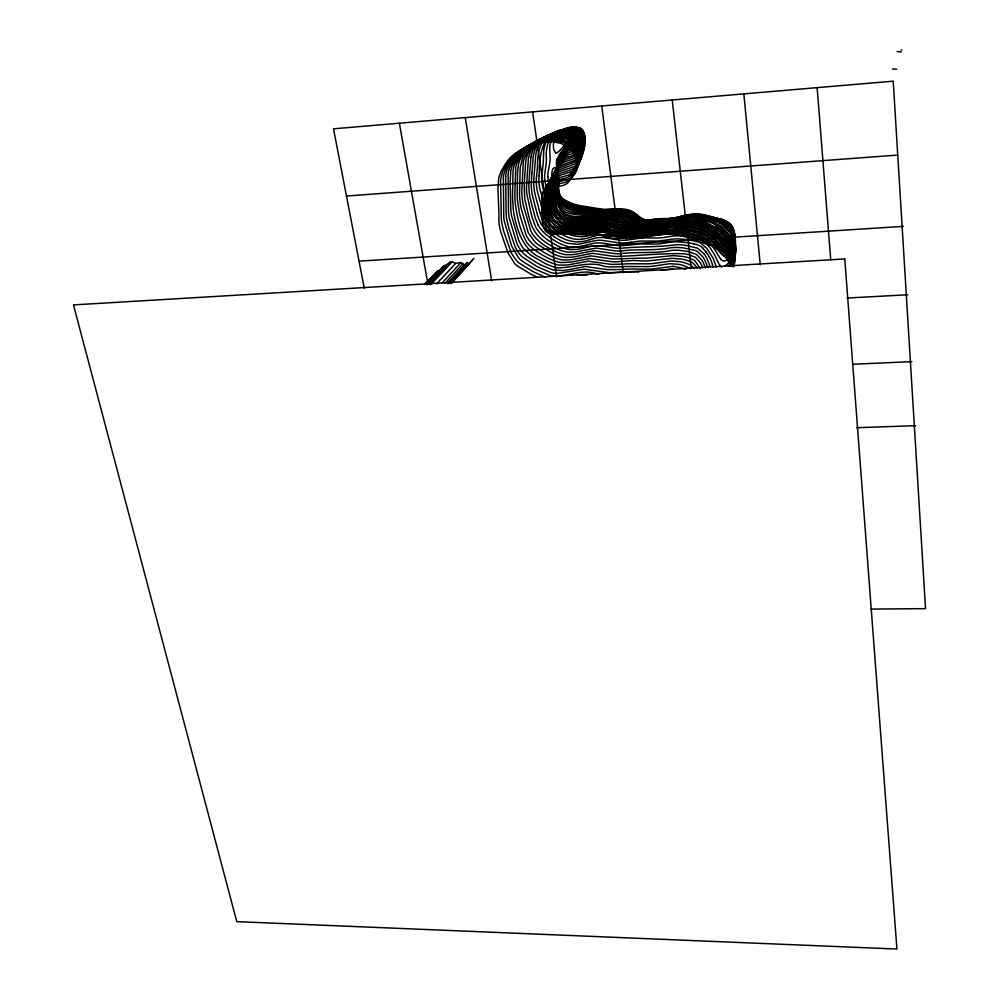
<?xml version="1.0" encoding="UTF-8"?>
<svg xmlns="http://www.w3.org/2000/svg" width="999" height="999" viewBox="0 0 999 999"><rect width="100%" height="100%" fill="white"/><g stroke="black" fill="none" stroke-linecap="round" stroke-linejoin="round"><path stroke-width="1.5" d="M471.865 260.589L468.606 264.523L467.52 262.587L464.273 265.035L447.502 283.379M543.581 153.334L543.344 161.476A89.136 81.094 52.3 0 1 543.169 163.873L541.883 175.225M558.578 181.98L558.229 186.576A32.118 30.145 44.4 0 0 558.129 188.861A12.875 12.038 45.5 0 0 560.002 195.642A13.499 12.625 45.6 0 0 560.689 196.453C568.868 207.093 583.116 207.068 595.179 208.853M427.934 284.59L435.377 276.723L437.512 271.253L424.612 284.415M536.475 177.51L537.499 167.108M537.512 166.97C537.45 155.382 538.586 141.321 549.974 134.99A42.67 39.985 47.5 0 1 555.332 132.28C564.035 128.871 576.123 123.801 583.416 132.405A8.629 8.117 51.4 0 1 584.465 134.253A7.755 7.305 51.4 0 1 585.014 138.324A8.417 7.917 51.5 0 1 584.527 140.122L580.157 145.217L569.83 150.312M531.98 172.977L533.041 158.254A35.689 33.417 48.6 0 1 536.063 146.94M531.93 173.464L531.306 182.592A59.965 56.306 44.8 0 0 532.654 196.791M581.63 131.856L581.193 133.466A8.579 8.079 52.5 0 1 579.857 135.302L573.001 139.947A34.94 32.905 46.8 0 0 569.467 142.37L568.643 143.107A38.449 36.239 46.4 0 0 565.272 146.703L560.726 152.597A48.701 45.904 44.9 0 0 559.39 154.558L557.117 159.216M539.173 175.699C539.56 157.517 540.334 133.017 563.174 129.483C583.828 119.88 594.318 141.908 570.754 147.889M505.669 176.236L506.143 214.56A48.352 44.818 43.9 0 0 506.555 218.456L509.003 228.721L515.034 246.466A44.081 40.772 42.4 0 0 516.995 250.237L518.531 252.647A24.963 22.965 42.4 0 0 519.393 253.821A21.366 19.643 42.4 0 0 522.489 257.105L536.001 265.871A53.284 49.413 43 0 0 538.536 267.22L550.312 272.377A20.904 19.268 40.5 0 0 553.671 273.164L555.219 273.339A28.384 26.199 41.1 0 0 557.317 273.426L584.103 269.181L609.215 272.665L620.067 272.315A46.216 43.369 39 0 0 622.502 272.003L633.89 271.678M734.028 266.321L734.253 262.962A24.925 23.601 25.9 0 0 733.928 259.078A26.836 25.412 26.2 0 0 731.768 252.235A26.211 24.825 26.1 0 0 729.22 247.977L724.612 242.919A55.395 52.073 27.5 0 0 721.653 240.359L716.658 237.025L710.227 234.49A96.516 94.505 32.3 0 1 708.079 233.666L702.821 231.531A69.755 65.297 27.6 0 0 700.699 230.757A78.846 73.614 27.4 0 0 695.991 229.283L687.737 227.16A32.83 31.006 29.6 0 0 685.102 226.686L676.96 226.186A53.072 49.875 28.7 0 0 670.953 226.486L663.074 227.76A257.655 243.519 73.1 0 1 657.192 228.771L629.495 230.444A53.759 51.024 43.6 0 1 623.488 230.145L622.489 230.02A44.456 42.133 42.5 0 1 614.86 228.359L610.227 226.873A24.301 22.665 37.7 0 0 607.429 226.236L601.173 225.662A79.508 73.327 33.9 0 0 596.228 225.587L569.717 225.474A88.599 81.131 35.2 0 0 567.27 225.524L561.9 225.474A16.596 15.435 43.9 0 1 558.741 224.8C543.643 217.844 549.475 197.178 548.588 183.816A18.744 17.495 45.8 0 1 549.9 180.27L551.273 178.047A13.337 12.438 46.3 0 1 554.695 175.062L572.814 169.256M735.439 249.363L735.501 248.876A23.726 22.577 26.6 0 0 735.576 248.064A20.904 19.893 26.2 0 0 734.69 240.534C729.345 225.562 711.725 222.115 698.276 217.969A42.67 40.372 28.5 0 0 692.295 217.158L691.183 217.083A52.71 49.738 28 0 0 678.783 217.807M530.894 157.018L528.933 182.118A85.939 81.131 43 0 0 528.858 185.477L528.896 187.787A63.636 59.765 44.5 0 0 530.144 198.189L535.052 217.258L538.149 225.05M556.206 168.981L556.431 181.955A64.123 58.766 48.8 0 1 556.605 183.866L556.918 192.869A38.511 36.176 43.7 0 0 557.255 197.115C558.129 204.221 563.561 210.202 570.479 211.925A33.866 31.743 46.2 0 0 577.747 213.224L610.289 213.823A65.872 61.189 34.9 0 1 616.433 214.298L617.544 214.423A37.65 35.202 36.8 0 1 622.327 215.334L636.887 219.792A33.217 31.606 40.8 0 0 642.407 220.779L653.895 219.98A96.254 89.498 27.9 0 1 657.492 219.743L663.261 219.543A82.48 79.296 47.5 0 0 675.099 218.182L682.879 216.121A37 35.102 28.4 0 1 690.621 214.348M557.267 165.384L557.567 178.134A59.316 54.47 48.9 0 1 557.867 181.443L558.066 189.448A47.977 45.205 43.4 0 0 558.191 192.258L558.354 193.669A18.207 17.033 45 0 0 561.188 201.448M580.506 159.091L578.259 165.035A25.175 23.539 50.3 0 1 577.31 166.508A27.647 25.837 50.5 0 1 576.098 168.094L574.587 169.68A16.034 15.01 49.3 0 1 572.34 171.366L553.159 177.46A12.488 11.638 46.2 0 0 550.087 180.145L548.114 183.729A17.682 16.496 45.7 0 0 547.902 184.328C548.226 197.19 542.519 219.268 557.055 226.199A15.46 14.361 43.8 0 0 560.239 226.935L565.634 226.96A82.405 75.512 35.5 0 1 568.069 226.885L594.692 227.06A84.59 77.897 33.6 0 1 599.65 227.11L606.318 227.71A23.414 21.841 37.7 0 1 608.728 228.259L613.374 229.733A42.108 39.86 42.2 0 0 621.028 231.406L623.039 231.593A56.631 53.734 43.9 0 0 628.059 231.756L649.924 230.869L669.667 227.76A53.397 50.15 28.7 0 1 675.686 227.472L683.865 227.997A30.932 29.221 29.8 0 1 686.375 228.459L694.792 230.619A73.976 69.131 27.5 0 1 699.525 232.068A62.313 58.417 27.7 0 1 701.648 232.842L715.521 238.274A18.919 17.957 26.6 0 1 718.056 239.685L722.102 242.807M426.86 284.078L438.723 270.929L435.314 273.164M428.022 284.278L442.894 268.531L443.618 265.771L449.001 264.061L449.8 262.2L452.11 261.863L455.681 263.386L461.026 262.512L464.273 265.035M733.628 265.809L735.114 256.768A23.551 22.353 26 0 0 733.703 249.076L731.168 244.068L726.972 238.986A39.748 37.562 27.1 0 0 724.15 236.401L723.164 235.602A27.735 26.299 26.7 0 0 722.065 234.79L706.043 227.635A92.333 86.001 27.1 0 0 697.989 224.987A125.974 116.284 26.5 0 0 694.892 224.151L692.844 223.651M644.505 222.228L644.068 223.014A7.38 6.968 37.8 0 1 642.569 224.226L642.332 224.413M732.804 266.483L735.314 254.733A22.865 21.716 26 0 0 733.878 247.078M732.142 266.296L734.59 259.203L735.476 252.735A22.215 21.116 26 0 0 734.053 245.192L730.943 239.498A27.61 26.211 26.5 0 0 730.556 238.973L724.275 232.73A24.5 23.277 26.5 0 0 722.077 231.268L709.028 225.537A94.443 87.999 27 0 0 698.276 222.04L694.205 221.054A39.123 37 28.9 0 0 691.183 220.542L681.231 220.155L670.554 221.678A112.288 107.842 52.8 0 1 665.734 222.502L638.523 224.425L630.644 223.751A79.658 76.186 47.1 0 1 624.837 222.49A68.382 65.272 45.6 0 1 621.615 221.578L617.07 220.167A28.609 26.736 37.4 0 0 614.585 219.58L604.745 218.656L583.516 218.769A96.516 90.909 52.9 0 1 581.106 218.744L570.816 218.444A24.376 22.765 45 0 1 566.995 217.857L561.688 215.809L557.654 212.425A12.737 11.876 44.1 0 1 557.417 212.125C551.81 200.287 552.272 185.414 554.12 172.677A23.389 21.903 46.1 0 1 555.694 169.468L557.567 166.845A18.881 17.67 46.6 0 1 562.225 163.062C569.293 159.278 579.457 159.203 583.329 151.049A13.074 12.275 50.6 0 0 584.303 143.881L583.653 141.271A13.437 12.612 50.6 0 0 579.432 135.077L573.426 131.993A22.428 21.029 49.7 0 0 569.517 131.169L560.751 131.668L547.677 135.477A42.907 40.097 47.4 0 0 540.322 139.223M550.911 141.883L551.46 140.597A19.593 18.382 50.2 0 1 557.504 133.254L569.68 128.484M640.659 220.567L640.846 220.005A2.46 2.323 37.7 0 0 640.871 219.156L639.323 216.671A21.603 20.317 37.5 0 0 635.451 213.998L634.74 213.549M731.343 266.184L734.777 256.718L735.539 249.463A21.591 20.529 26 0 0 734.265 243.519L733.066 240.834A26.024 24.713 26.5 0 0 729.832 236.064A29.246 27.76 26.7 0 0 727.272 233.391L726.335 232.555A23.926 22.74 26.5 0 0 723.488 230.457L705.594 222.752A97.989 91.259 26.9 0 0 700.461 221.179L686.413 219.018L671.84 220.642A96.716 92.907 50 0 1 667.032 221.466L639.922 223.376L630.069 222.203A93.094 89.286 49.2 0 1 625.199 220.979L618.518 218.931A29.683 27.76 37.4 0 0 616.046 218.344L606.231 217.382L585.064 217.507A87.338 82.28 51.9 0 1 582.667 217.47L571.59 217.008M517.582 161.326L518.843 158.679A80.794 75.749 43.6 0 1 520.654 155.407L524.438 150.112L528.746 146.104A61.901 57.767 45.2 0 1 531.356 144.131C540.534 137.999 551.848 135.102 562.762 134.665A28.084 26.261 48.9 0 1 568.893 135.727L572.19 136.963A16.134 15.122 50 0 1 575.224 138.836L576.523 139.96A17.72 16.608 49.9 0 1 579.52 143.644A17.07 15.996 50 0 1 581.406 147.752A16.371 15.335 50 0 1 582.055 154.42A16.721 15.672 50 0 1 581.443 157.405L580.619 159.515A19.73 18.482 50.2 0 1 579.12 162.1L578.646 162.737A17.195 16.109 50 0 1 574.263 166.596L556.905 172.328A16.221 15.147 46.1 0 0 556.231 172.677A14.273 13.324 46.4 0 0 552.447 175.961L551.111 178.084A19.58 18.282 45.9 0 0 549.6 182.043C549.537 194.143 547.552 208.054 553.508 219.031A11.151 10.365 43.7 0 0 555.032 220.567L561.463 223.664L568.906 224.101A95.167 87.075 34.8 0 1 571.341 224.076L585.002 224.001A73.951 68.132 35.3 0 1 587.449 224.038L597.752 224.138A75.087 69.356 34.2 0 1 603.359 224.275A81.031 74.75 33.8 0 1 605.669 224.438L608.691 224.825A25.175 23.501 37.6 0 1 611.713 225.512L616.333 226.998A47.552 45.117 42.9 0 0 623.938 228.671A54.633 51.898 43.7 0 0 627.946 229.071L657.542 227.635A206.531 196.741 67.5 0 0 664.397 226.511L672.24 225.225A52.647 49.5 28.6 0 1 678.221 224.912L686.325 225.387A34.128 32.243 29.5 0 1 688.835 225.824L696.653 227.822M732.604 258.579L728.483 266.283M730.257 266.184C747.627 240.784 720.828 222.777 698.239 219.218A44.443 41.995 28.5 0 0 691.096 218.119L689.972 218.069A54.096 50.999 28 0 0 677.522 218.719M538.311 146.378C542.844 136.538 553.483 132.305 563.249 129.52M558.716 161.826L557.442 164.835A24.688 23.164 46.9 0 0 556.406 173.651M536.226 147.028C541.196 137.113 552.16 132.805 562.262 130.02A38.149 35.789 48 0 1 570.104 128.684M732.929 238.973L729.882 241.746A4.558 4.358 24.7 0 1 726.323 241.721M582.217 135.827L578.708 139.186A36.713 34.416 55.3 0 1 576.423 140.559L571.016 143.581A30.507 28.709 47 0 0 569.63 144.518M563.561 150.699C557.867 156.98 555.556 165.747 558.041 173.938A53.696 49.401 49 0 1 558.691 182.367C557.405 191.296 560.564 201.261 569.517 204.932M713.698 219.58L716.832 218.631A18.344 17.52 26.4 0 1 729.332 223.177M560.601 160.539L561.251 159.79M451.298 282.655L468.019 264.273M450.949 283.616L473.976 258.279M451.898 282.917L468.606 264.523M449.675 282.892L467.52 263.324M448.151 283.728L467.52 262.587M445.117 283.204L462.937 263.798M424.925 284.103L435.377 276.723M442.033 283.067L461.026 262.512M731.53 248.464L728.508 250.724A4.808 4.583 24.5 0 1 724.912 250.974M436.588 283.891L455.681 263.386M430.756 284.578L452.11 261.863M429.458 283.891L449.8 262.2M429.907 284.315L449.001 264.061M426.973 284.515L432.292 278.896M427.197 284.653L436.238 275.05M427.697 284.216L442.894 268.531M428.846 284.128L447.977 263.861M437.512 271.253L425.661 283.741L436.438 272.54M425.699 284.353L428.971 280.869M425.936 284.415L443.618 265.771M426.173 284.428L429.37 281.069M724.887 266.233C745.129 250.262 733.641 223.863 710.426 220.28A87.987 82.268 27 0 0 703.958 218.182L698.563 216.858A38.374 36.351 28.6 0 0 694.979 216.371L692.769 216.196A51.011 48.164 28 0 0 680.044 216.983M516.283 153.097L528.671 145.554L545.279 141.309A44.643 41.571 46.8 0 1 550.299 140.759L552.322 140.709A38.811 36.164 47.4 0 1 555.419 140.847L558.516 141.259A28.809 26.873 48.4 0 1 559.403 141.433L562.262 142.258A15.597 14.573 49.7 0 1 564.959 143.594L567.245 145.167A61.064 56.506 46.8 0 1 569.43 146.903L571.528 148.739A20.704 19.343 48.9 0 1 571.84 149.051L572.365 149.6A17.87 16.708 49.1 0 1 574.612 152.572L575.337 153.871A19.855 18.544 49 0 1 576.923 157.917A20.991 19.618 49.1 0 1 577.659 163.361A19.893 18.594 49 0 1 577.222 167.557L576.86 168.931A18.332 17.133 48.9 0 1 575.474 172.178L568.98 180.394A13.212 12.338 48.1 0 1 567.345 181.531C558.041 185.364 540.596 183.554 542.507 198.564A37.537 35.09 43.9 0 0 542.532 199.738L543.369 220.929L546.278 228.721A10.09 9.341 43.1 0 0 548.975 231.119L550.399 231.88A11.501 10.652 43.2 0 0 553.471 232.779L558.928 232.717A61.713 56.643 36.9 0 1 561.401 232.567L582.429 233.104A36.139 33.829 44 0 0 584.44 233.179L588.436 233.117A109.89 100.437 32.1 0 1 593.456 233.079C616.071 237.625 639.585 238.736 662.362 233.204A54.308 50.887 28.9 0 1 668.456 232.755L678.808 233.329A23.914 22.577 30.5 0 1 681.418 233.903L685.651 235.152A53.197 51.249 34.7 0 0 687.524 235.652L693.606 237.125A39.048 36.763 28.3 0 1 698.351 238.773L703.259 241.034A32.655 31.356 28.7 0 0 707.067 242.445L714.185 245.117L724.038 253.109A26.536 25.062 26 0 1 726.623 256.169L729.245 260.552A33.092 31.206 26.5 0 1 731.268 265.734M684.552 217.133L684.14 217.457A4.808 4.583 32.1 0 0 683.403 218.219L683.041 219.081A1.336 1.274 32.7 0 0 683.141 219.755L683.428 220.192A4.645 4.433 32.6 0 0 684.665 221.154L684.877 221.291A13.437 12.85 32.8 0 0 686.65 222.078A35.877 34.528 34.4 0 0 690.346 223.177L692.782 223.764M540.322 139.223L539.41 139.835A50.986 47.677 46.5 0 0 536.8 141.796L533.766 144.555A29.271 27.31 48.8 0 0 530.968 148.039L530.094 149.413A42.358 39.61 47.6 0 0 528.921 151.536A36.963 34.528 48.1 0 0 525.824 160.315L524.213 183.766L524.575 196.578A71.666 67.32 43.9 0 0 525.299 201.636C528.521 213.436 529.62 226.91 538.449 236.189A45.03 41.958 43.8 0 0 540.447 238.162A43.282 40.31 43.7 0 0 545.454 242.22L548.226 244.056A108.279 102.348 48.1 0 0 551.048 245.779L556.156 248.514A46.478 43.344 43.5 0 0 561.226 250.599L565.147 251.698A25.537 23.714 41.9 0 0 568.069 252.135L573.788 252.085A54.62 50.899 44.7 0 0 581.243 250.861L596.166 248.089L613.786 250.674A44.031 41.508 40.6 0 0 620.579 251.086C637.225 248.564 654.108 251.174 670.654 247.764A52.423 49.001 27.5 0 1 677.484 247.465A52.148 48.751 27.5 0 1 683.416 247.914L695.579 250.562A12.05 11.389 28.3 0 1 697.639 251.648L702.834 256.905A38.511 36.164 29.5 0 1 704.407 259.278L707.704 267.045M576.261 163.511L557.754 170.292A15.522 14.486 46.4 0 0 553.846 173.551L552.597 175.387A20.342 19.018 45.9 0 0 550.599 180.27C551.498 193.843 545.442 216.021 562.087 221.99A19.168 17.845 44.3 0 0 565.172 222.59L586.563 222.627A86.451 79.508 34.4 0 1 588.935 222.652L599.275 222.715A70.904 65.572 34.5 0 1 604.183 222.839L617.282 225.487A52.273 49.675 43.5 0 0 625.374 227.347A57.393 54.583 44.1 0 0 628.371 227.71L629.37 227.797A44.518 42.258 42.5 0 0 632.629 227.909L652.01 227.06A69.793 66.733 44.9 0 0 655.943 226.748L661.5 225.999A177.447 169.655 63.6 0 0 665.709 225.287L673.526 223.988A52.085 49.001 28.6 0 1 679.482 223.651L686.663 224.013A35.777 33.804 29.3 0 1 690.084 224.563L697.839 226.536A87.413 81.493 27.2 0 1 705.144 228.958L717.856 234.103L723.95 238.212A43.794 41.334 27.2 0 1 726.897 240.971L730.232 244.892A25.849 24.513 26.2 0 1 733.491 251.099A24.288 23.039 26 0 1 734.877 258.816L734.352 264.036A43.107 40.809 28.6 0 1 733.79 266.608M554.033 133.679L567.257 128.297A35.39 33.254 48.3 0 1 571.066 127.31M570.816 145.842L576.448 142.932A34.366 32.243 54.8 0 0 579.919 140.871C583.816 138.686 585.839 132.755 581.955 129.57A7.617 7.168 51.7 0 0 581.368 129.083M727.821 255.195L730.706 252.897A18.219 17.37 26.2 0 0 732.829 249.912C736.75 243.281 736.213 234.178 730.881 228.446A16.434 15.684 26.1 0 0 730.044 227.572A24.6 23.427 26.4 0 0 724.912 223.988A49.376 46.678 26.7 0 0 721.528 222.265L718.106 220.816M438.536 271.753L440.472 270.704M729.208 246.291L733.341 242.282A14.023 13.387 26 0 0 734.315 239.835A15.185 14.498 26.2 0 0 734.627 238.524C736.825 221.366 715.746 218.219 703.496 214.66A27.11 25.787 28.8 0 0 700.561 214.236L697.664 214.086A44.78 42.408 27.6 0 0 695.491 214.123L691.907 214.448M561.962 132.28L570.791 129.346A33.404 31.419 48.3 0 1 572.827 128.821L577.21 128.883A2.385 2.248 52.2 0 1 578.97 130.769C592.469 138.237 580.931 153.534 569.255 154.408A25.887 24.288 46.4 0 0 561.113 159.665M573.863 150.537C589.61 147.977 587.974 127.173 571.79 128.159M573.563 150.662L570.329 152.01A27.672 25.974 46.4 0 0 555.956 168.893M568.518 156.618C589.36 154.42 590.696 128.809 568.443 129.47A38.799 36.376 47.9 0 0 562 130.469L551.523 133.716A43.044 40.272 47.4 0 0 540.084 140.372M595.441 228.846L598.426 227.797M595.104 228.971L593.106 229.658M680.107 217.083L678.721 217.545A28.009 26.798 37.8 0 1 674.537 218.494A40.247 38.561 39.6 0 1 669.517 218.818L663.773 218.706A37.05 34.94 31.8 0 0 660.913 218.769L650.724 220.292A15.485 14.71 38.3 0 1 644.193 219.518L643.431 219.218A43.157 41.259 40.7 0 1 641.92 218.606L629.233 213.361A37.263 34.89 36.8 0 0 621.503 211.388L620.766 211.326A64.56 60.077 34.9 0 0 615.996 210.876L597.365 211.014L581.331 209.603M593.993 231.643L597.165 230.594M729.158 246.303L728.109 246.591A4.371 4.158 24.5 0 1 726.285 246.491L723.276 244.68A21.753 20.854 23.5 0 1 721.915 243.306L718.331 239.098M593.656 231.756L591.483 232.467M592.532 234.39L596.228 233.242M592.032 234.553C578.271 240.122 562.787 233.953 553.184 223.551A32.617 30.457 43.9 0 1 546.84 213.973M591.221 237.038L594.929 235.939M590.384 237.3L588.511 237.849A42.757 39.96 44.4 0 1 582.167 239.086L581.643 239.111M589.622 239.748L593.631 238.599M589.173 239.872C578.296 243.893 566.071 241.521 556.805 234.815A40.459 37.787 44 0 1 543.468 221.965M587.037 244.905L593.031 243.406A32.143 29.808 36 0 1 603.446 243.244L615.834 245.292A42.47 40.085 40.9 0 0 623.788 245.642L639.785 244.006L656.068 244.031A63.649 60.727 41.1 0 0 661.101 243.594L672.19 242.058A46.191 43.319 28.1 0 1 676.91 241.82L686.113 242.457A81.518 75.762 26.5 0 1 690.222 243.132L694.018 243.881M586.525 245.042L583.778 245.779M634.914 230.532L643.806 227.959A27.885 26.236 33.2 0 1 652.634 227.048L661.962 227.585A33.154 31.606 38.6 0 0 666.183 226.91L670.691 225.861M636.563 233.004L642.107 231.83A40.747 38.187 32 0 1 648.101 231.219L648.813 231.231A56.081 52.385 30.9 0 1 650.611 231.256L660.289 231.468A39.748 37.9 39.1 0 0 664.198 231.044L675.848 229.283A35.027 33.029 29.7 0 1 680.918 229.458L698.214 232.143A41.009 38.661 27.7 0 1 700.087 232.567L701.935 233.129M636.213 233.079L631.93 233.978A41.533 39.286 41.9 0 1 622.352 234.69M673.801 218.918L678.808 217.882M631.818 231.219L633.191 230.931A58.367 55.295 44.5 0 0 634.914 230.519M660.689 270.279L672.652 269.181A33.866 31.593 28.2 0 1 673.164 269.243M634.215 236.301L639.672 235.327M633.865 236.363L627.397 237.325A37.587 35.514 41.1 0 1 620.991 237.375L606.893 235.215M677.547 218.793L672.527 219.792A87.85 84.403 48.4 0 1 667.132 220.642L665.684 220.829A95.067 91.346 49.8 0 1 660.614 221.266L650.449 221.728A99.388 92.245 28.1 0 0 648.289 221.903L639.622 222.39A37.25 35.427 41.4 0 1 634.078 221.653L631.48 221.079A106.768 102.672 51.5 0 1 625.474 219.455L620.754 217.969A36.888 34.453 36.9 0 0 614.647 216.683L613.536 216.571A66.858 62.038 34.8 0 0 607.342 216.134L601.947 216.184M592.719 245.841L582.629 248.289A52.285 48.751 44.7 0 1 576.136 249.425L570.466 249.6A26.136 24.301 42.1 0 1 566.57 249.063L562.187 247.789A44.505 41.521 43.5 0 1 557.604 245.854L553.508 243.656A99.376 93.844 47.5 0 1 550.424 241.783L547.277 239.673A40.959 38.162 43.7 0 1 542.657 235.839A44.018 41.046 43.8 0 1 539.66 232.717L537.487 229.982A26.261 24.363 43.5 0 1 535.664 227.01L531.955 216.808L526.91 194.705A69.98 65.772 44.1 0 1 526.485 187.412L528.384 158.541A38.174 35.702 48.1 0 1 528.546 157.78L528.846 156.531A35.002 32.705 48.3 0 1 531.081 150.512L533.429 146.491A29.121 27.185 48.9 0 1 535.589 143.794L539.423 140.297A47.24 44.181 46.9 0 1 542.082 138.399C553.171 132.73 568.144 126.049 579.807 133.878A12.188 11.451 50.8 0 1 582.767 137.15L583.491 138.449A13.012 12.225 50.7 0 1 584.315 140.547L584.852 144.48A11.863 11.151 50.7 0 1 584.652 146.266C582.367 156.855 569.655 156.656 562.125 161.576A19.456 18.232 46.7 0 0 559.989 163.299M549.8 139.023L536.188 142.233L529.532 144.867A56.394 52.485 45.7 0 0 526.011 146.865A70.38 65.522 44.2 0 0 521.94 149.625L516.883 153.958A38.212 35.502 47.5 0 0 512.974 158.791L507.967 167.395A25.137 23.264 48.2 0 0 507.105 169.568L506.481 171.703A40.022 37.163 47.3 0 0 505.669 176.236M633.066 239.236L636.75 238.649A64.411 59.928 30.2 0 1 645.978 237.899L658.229 238.024A49.351 47.053 39.7 0 0 661.088 237.799L672.814 236.126A42.02 39.51 28.7 0 1 678.958 235.901L684.078 236.276A86.014 79.995 26.3 0 1 688.86 236.838L695.953 238.124A45.829 43.082 27.4 0 1 697.09 238.374C705.419 240.11 710.401 247.902 714.485 254.708A53.659 50.35 29.9 0 1 715.734 257.193L717.644 261.313A61.851 59.266 16.8 0 0 718.219 262.487A32.73 31.219 21 0 0 719.455 264.76L721.665 267.208M571.078 127.335L575.349 127.06M631.83 239.423L626.211 240.122M631.181 242.208L635.601 241.596A72.452 67.22 29.6 0 1 641.645 241.034L657.155 241.071A53.409 50.912 39.9 0 0 660.039 240.859L672.514 239.136A44.206 41.496 28.4 0 1 677.946 238.911L681.593 239.086A80.844 75.212 26.5 0 1 691.221 240.284L699.475 242.37A13.474 12.762 28.4 0 1 700.212 242.72L706.655 248.227L712.849 257.767A49.088 46.079 29.9 0 1 714.335 261.451L715.921 266.184A61.713 57.755 30.7 0 1 716.183 267.108M630.831 242.257L624.999 242.894A41.284 38.973 41 0 1 617.082 242.632L615.072 242.32M549.85 139.023L554.845 138.624A35.714 33.329 47.8 0 1 555.844 138.624A33.104 30.907 48.1 0 1 562.012 139.323L569.617 142.682A33.504 31.231 48.5 0 1 572.19 144.755L574.612 147.19A18.694 17.483 49.3 0 1 577.859 166.496L575.761 170.342A46.116 42.932 51.6 0 1 573.813 172.939L567.37 177.597L550.461 182.03A11.001 10.24 46 0 0 547.39 184.74C544.005 196.541 541.208 221.541 553.596 228.996A13.399 12.438 43.5 0 0 556.88 229.857L562.312 229.845A71.291 65.397 36.3 0 1 564.76 229.72L591.583 230.057A95.991 88.087 32.9 0 1 596.578 230.07L604.657 230.806L614.997 233.716A34.828 32.88 41.3 0 0 618.081 234.178C639.397 236.313 660.202 229.333 681.355 230.657A27.373 25.849 30.1 0 1 683.94 231.169L697.127 234.74A48.127 45.242 28.1 0 1 700.349 235.926L705.619 238.199A44.78 43.182 29.2 0 0 708.878 239.398L716.483 242.607L726.148 250.936A27.023 25.549 26.1 0 1 728.958 254.72L730.481 257.592A30.919 29.208 26.4 0 1 732.354 262.799L733.041 266.696M592.769 245.829L600.399 245.667L615.059 248.014A41.546 39.161 40.6 0 0 619.904 248.389C638.786 246.316 657.779 247.402 676.585 244.668A59.853 55.894 27.2 0 1 685.451 245.292L697.527 248.152L704.045 253.933M672.402 218.132L673.826 217.957A40.797 39.098 39.9 0 0 677.697 217.22L681.33 216.383A48.789 46.116 28 0 1 693.968 215.384L696.915 215.622A36.076 34.216 28.7 0 1 699.125 215.921L700.661 216.221A57.954 54.645 27.8 0 1 704.57 217.208M577.335 274.987L587.15 275.187M690.621 214.41L694.23 214.223A54.97 51.923 27.2 0 1 696.403 214.236L700.062 214.498A29.895 28.409 28.8 0 1 702.272 214.86L719.143 220.155A61.301 57.792 26.5 0 1 721.116 220.954L721.89 221.291A43.019 40.772 26.6 0 1 725.661 223.164L729.045 225.387M346.491 196.041L897.751 155.082M360.115 261.076L903.371 226.386M847.077 298.039L907.779 294.767M852.709 364.26L911.85 361.65M856.568 427.722L915.746 425.661M870.991 609.078L925.536 608.641L893.218 81.169L333.504 128.821L364.235 288.074M600.861 216.196L583.266 216.184M897.09 51.648L900.873 51.798A18.282 17.732 -35.1 0 1 901.41 51.861M570.117 128.771L578.921 130.757M892.469 68.981L896.677 69.218M599.8 210.252L615.771 209.99A57.967 54.046 35.3 0 1 622.577 210.577L622.939 210.627A36.276 33.978 36.9 0 1 631.805 213.087M599.625 210.252L582.867 208.516M582.904 216.171C556.843 219.618 553.896 199.251 554.333 178.696A25.986 24.376 46.3 0 1 555.282 170.454M900.986 49.95L901.747 50M584.989 214.972L608.816 214.96A66.359 61.613 34.9 0 1 614.984 215.409L616.108 215.534A36.763 34.353 36.8 0 1 621.091 216.483L635.476 220.679A35.952 34.216 41.2 0 0 640.284 221.491L661.937 220.342A97.253 93.519 50.3 0 0 667.707 219.842A80.045 76.911 47 0 0 673.801 218.931M638.91 272.053L637.911 272.003A97.115 92.445 42.6 0 1 633.89 271.678M584.64 214.947L576.548 214.523A33.879 31.731 46.1 0 1 570.242 213.574C557.155 211.201 555.182 196.541 555.881 185.577A66.683 61.051 48.7 0 0 555.719 183.666L555.057 175.537L556.056 168.744A26.673 25.025 46.3 0 1 560.639 160.577M672.764 266.383L651.073 269.131L638.636 269.193A109.303 104.283 44.7 0 1 635.139 268.931L623.788 269.243A53.996 50.762 40 0 1 621.353 269.543L607.554 269.643A146.828 139.76 51.3 0 1 603.92 269.168L585.526 266.483L568.406 269.767A76.673 71.191 45.7 0 1 562.687 270.542L552.884 269.942L542.02 265.447A79.57 74.288 44.7 0 1 540.471 264.685M622.052 228.671L610.951 226.86M610.626 220.205L611.55 220.317A40.809 38.024 36.6 0 1 613.386 220.642C621.303 222.053 632.804 225.762 638.136 217.745A2.66 2.51 38.2 0 0 638.124 216.895C631.83 206.843 617.532 208.791 607.242 209.353A32.68 30.857 45.1 0 1 600.524 208.966M620.391 234.428L608.141 232.48M618.443 213.299L619.005 213.374A40.172 37.55 36.6 0 1 622.34 213.961L623.576 214.261A39.885 37.275 36.7 0 1 625.624 214.885L638.286 219.031A28.509 27.123 40.1 0 0 643.306 220.117A27.323 25.986 40.1 0 0 647.439 220.142L654.545 219.418A79.658 74.388 28.8 0 1 659.19 219.068L664.597 218.906A88.049 84.728 48.5 0 0 670.791 218.444L671.703 218.344A60.29 57.88 43.3 0 0 673.95 218.019L677.797 217.22A48.264 46.279 41.2 0 0 678.396 217.033L684.365 215.509A39.323 37.263 28.5 0 1 690.097 214.735L695.654 214.735A37.475 35.539 28.5 0 1 701.073 215.347L707.067 216.908A104.633 97.452 26.6 0 1 712.337 218.644L718.069 220.804M576.735 127.485L578.883 128.034M605.631 237.912L617.956 239.885A41.159 38.874 41.3 0 0 626.211 240.16M609.378 229.683L621.228 231.581A37 35.002 41.6 0 0 631.843 231.306M595.304 208.878L599.35 209.453A40.784 38.511 46.2 0 0 604.295 209.703L617.245 209.291A51.823 48.389 35.7 0 1 624.025 209.915M614.71 242.257L601.798 240.297A31.419 29.171 36.1 0 0 592.657 241.196L578.221 244.343L567.482 243.306A43.906 41.021 43.8 0 1 557.28 238.711L553.896 236.638M600.524 208.916L585.589 206.506A69.83 65.934 50.8 0 1 579.532 205.519L576.648 204.845A44.456 41.833 47.9 0 1 568.244 201.786M681.455 225.587L699.5 228.971A40.647 38.362 27.8 0 1 701.348 229.408L702.821 229.857M627.147 224.588L637.125 225.524L660.539 224.126A137.038 131.493 57.2 0 0 666.358 223.301L678.009 221.416L689.984 221.703A38.387 36.289 29.1 0 1 693.006 222.215L696.078 222.939A98.714 91.833 27 0 1 707.017 226.348L721.078 232.38L729.819 240.097A28.983 27.485 26.5 0 1 730.469 240.934L733.878 247.078M626.947 224.55L627.047 224.563A68.631 65.472 45.6 0 1 623.101 223.689A64.398 61.401 45 0 1 619.667 222.702L607.167 220.142L568.406 219.755A22.315 20.817 44.7 0 1 565.372 219.218L560.252 217.145L556.593 213.973A12.712 11.838 44 0 1 555.906 213.024L553.096 205.245L551.798 184.503A33.704 31.618 45.4 0 1 551.76 183.404L552.484 176.786A21.491 20.117 46.1 0 1 553.184 174.563A22.265 20.842 46.1 0 1 554.994 170.941L556.343 169.093A17.632 16.483 46.6 0 1 560.751 165.484L575.699 160.015L581.131 155.807A14.286 13.412 50.4 0 0 583.566 144.168L583.179 142.869A14.885 13.961 50.4 0 0 580.519 138.024A13.437 12.612 50.5 0 0 577.447 135.215L573.963 133.429A23.839 22.34 49.5 0 0 567.844 131.98L556.206 133.242A107.842 100.499 40.1 0 0 553.359 134.003L544.93 136.751A42.657 39.835 47.4 0 0 538.548 140.097L537.637 140.709A54.545 50.974 46.1 0 0 535.014 142.657L531.643 145.679A28.896 26.936 48.8 0 0 529.133 148.714L524.6 157.417A34.778 32.443 48.1 0 0 523.289 162.1L521.803 190.759A86.876 81.831 42.9 0 0 522.24 198.451L522.39 199.725A74.75 70.205 43.6 0 0 523.176 204.807L530.806 230.969A26.836 24.863 43.3 0 0 533.953 235.976L535.901 238.199A40.822 37.962 43.6 0 0 536.8 239.111A45.742 42.582 43.8 0 0 543.306 244.543A49.725 46.341 43.9 0 0 544.268 245.205L546.028 246.328A116.334 110.052 48.6 0 0 548.688 247.952L556.443 251.948A51.286 47.84 43.7 0 0 559.078 252.984L562.737 254.121A25.175 23.352 41.7 0 0 566.645 254.757L572.377 254.67A57.705 53.746 44.9 0 0 575.199 254.333A56.768 52.872 44.8 0 0 579.845 253.434L593.856 250.699L613.486 253.446A46.628 43.944 40.7 0 0 617.382 253.758A43.681 41.146 40.4 0 0 620.292 253.758C637.325 251.348 654.595 253.971 671.515 250.399A51.161 47.802 27.4 0 1 676.41 250.2A43.556 40.772 27.9 0 1 679.382 250.324L685.626 251.149A110.664 101.798 25.7 0 1 689.397 251.885L696.465 254.433L701.648 259.94A35.215 33.054 29.4 0 1 703.121 262.375L705.419 267.957M566.795 246.141L565.297 245.717A44.868 41.896 43.7 0 1 556.231 241.658L550.062 237.812M704.57 217.208L705.132 217.357A93.544 87.35 26.8 0 1 711.188 219.33L719.38 222.565M704.819 222.19L698.888 220.504A43.644 42.183 33.7 0 1 696.79 219.855L695.566 219.38A11.738 11.251 31.6 0 1 694.53 218.906L694.13 218.669A3.434 3.284 31.5 0 1 693.231 217.944L693.081 216.683L694.268 215.747A8.154 7.78 30.5 0 1 695.691 215.26L697.152 214.96A21.878 20.842 28.9 0 1 704.57 215.122L718.868 218.606A31.131 29.608 26.5 0 1 727.397 222.14M685.564 269.268L680.956 267.869A72.577 67.083 26.9 0 0 676.822 266.958L676.311 266.87A36.289 33.854 28.1 0 0 672.764 266.371M545.616 277.385L534.053 272.09A42.233 38.986 42.1 0 1 531.368 270.617L519.155 263.049A18.469 16.921 42.1 0 1 516.945 261.064L512.962 255.682A48.264 44.593 42.2 0 1 510.926 251.935L503.771 231.531L501.673 222.477A39.098 36.089 44.1 0 1 501.323 218.556L500.586 181.343A40.797 37.825 47 0 1 501.086 177.522L502.372 172.427A22.39 20.679 48.3 0 1 503.471 169.805L507.867 162.4A44.78 41.571 46.8 0 1 511.5 157.567A41.583 38.586 47.1 0 1 516.283 153.109M570.529 137.762L567.195 136.576A29.258 27.36 48.7 0 0 561.051 135.614L551.211 136.676L535.939 141.371A48.776 45.454 46.6 0 0 533.191 142.795L532.292 143.307A46.766 43.581 46.8 0 0 531.281 143.931L521.728 151.985A29.67 27.585 48.5 0 0 521.066 152.785L518.543 156.543A90.035 84.428 42.6 0 0 517.569 158.217L514.772 163.799A33.279 30.932 47.9 0 0 513.036 170.879L512.549 195.704A191.521 183.791 32.2 0 0 512.649 199.613L513.224 208.679A64.835 60.514 43.5 0 0 513.961 213.811C517.17 231.468 523.638 250.524 541.421 258.067A80.632 75.424 45.1 0 0 549.775 262.238L555.881 264.523A22.677 20.967 41 0 0 558.828 265.122L567.544 265.022L588.336 261.164L611.463 264.41L623.925 264.048A79.758 75.337 43.4 0 0 626.336 263.786L647.527 263.811A63.399 60.177 39.1 0 0 653.433 263.499L671.003 261.014L679.033 261.551A75.549 69.905 26.7 0 1 684.165 262.612L690.509 264.86L694.28 268.406M631.793 213.137L636.276 215.197A49.987 46.666 36 0 1 639.61 216.97A26.836 25.212 36.8 0 1 641.845 218.419L642.844 219.193A9.453 8.916 37.2 0 1 643.643 219.942L643.93 220.267A2.348 2.223 37.1 0 1 644.63 222.253M724.937 250.886L722.589 249.3A13.886 13.262 23.9 0 1 722.202 248.913L721.977 248.664A28.909 27.71 22.6 0 1 720.853 247.377L718.069 243.806M723.913 255.594L721.54 253.821A23.052 22.028 22.8 0 1 720.017 251.885L718.231 249.313M726.335 241.696L723.963 240.172A23.002 22.078 23.7 0 1 722.439 238.711L713.174 228.097A34.091 32.305 29.6 0 0 710.601 225.499L709.839 224.887A16.059 15.285 28.9 0 0 704.819 222.203M579.857 128.059L572.777 127.198A31.481 29.595 48.8 0 0 568.631 128.209L562.062 130.482A78.646 73.776 43 0 0 560.501 131.106C548.239 134.74 545.179 148.389 546.453 159.69A63.224 57.954 51.7 0 1 546.178 163.524L545.029 172.065A43.319 40.697 45.7 0 0 544.642 176.823L544.717 178.721A31.656 29.658 46.5 0 0 545.466 183.841L545.541 184.166M537.874 277.422L531.893 274.625A37.325 34.391 41.8 0 1 529.657 273.414L524.575 270.23A73.427 65.759 38.6 0 0 521.853 268.644L517.395 265.959A17.058 15.622 42 0 1 514.685 263.561L507.929 252.772L500.924 232.305A63.262 58.691 43.1 0 1 499.912 228.421L499.2 224.513A35.327 32.542 44.1 0 1 498.888 220.579L498.926 215.285A86.201 77.135 48.7 0 0 498.876 211.975L497.927 188.674L498.626 179.183A52.348 48.614 46.2 0 1 499.225 176.448L500.936 171.591L505.581 163.761A46.653 43.282 46.6 0 1 509.428 158.679A39.585 36.701 47.3 0 1 514.06 154.345L516.545 152.547A141.97 131.843 36.5 0 1 519.28 150.699L527.909 146.116L543.468 142.382A47.428 44.143 46.5 0 1 548.501 141.833L550.536 141.771A41.646 38.774 47 0 1 553.633 141.883L561.101 143.406L566.146 146.528A94.53 86.726 45.2 0 1 568.419 148.314L570.079 149.713A20.942 19.555 48.8 0 1 571.391 150.999A17.408 16.271 49 0 1 573.326 153.446L574.5 155.469A20.492 19.131 48.9 0 1 576.111 159.665L576.86 165.122A20.529 19.168 48.9 0 1 576.435 169.443L576.061 170.879A17.895 16.721 48.7 0 1 574.625 174.263L567.969 182.742A12.5 11.663 47.7 0 1 566.246 183.991C558.641 188.749 544.38 184.278 541.808 195.454C542.457 206.756 540.134 219.231 544.642 229.807A9.965 9.228 43 0 0 548.351 233.079A10.539 9.753 43.1 0 0 551.748 234.228L557.217 234.153A57.405 52.697 37.2 0 1 560.676 233.928L580.806 234.615A32.992 30.857 43.6 0 0 582.829 234.715L599 234.977A24.076 22.378 37.5 0 1 601.073 235.339L610.801 237.987A28.871 27.185 40.6 0 0 613.573 238.361L640.971 237.937L659.989 234.64A55.095 51.586 28.9 0 1 667.12 234.053L677.522 234.665A22.29 21.041 30.6 0 1 680.132 235.264L683.865 236.426A44.918 43.157 33.9 0 0 686.538 237.163L695.441 239.46L702.597 242.682A28.059 26.886 28.6 0 0 705.369 243.731L711.812 245.779A14.623 13.861 26.6 0 1 712.986 246.378L717.419 249.55M568.256 201.761L563.011 199.013A19.243 17.845 43.7 0 0 561.775 198.426L559.964 198.052A1.548 1.436 45 0 0 559.328 198.314L558.878 198.838A5.082 4.733 44.7 0 0 558.391 200.412L558.329 200.687A11.676 10.889 44.2 0 0 558.291 202.822M566.421 229.758L565.584 229.283M568.256 227.198C557.742 221.741 550.786 210.901 549.987 199.113M555.606 152.785C551.485 147.64 553.384 139.261 557.879 134.865A12.875 12.075 50.8 0 1 558.753 134.103A16.533 15.509 50.4 0 1 561.962 132.305M727.347 222.228L730.544 224.675M690.446 268.519L683.079 265.359A73.239 67.745 26.8 0 0 677.934 264.248L669.867 263.699L652.26 266.308A61.613 58.429 38.6 0 1 646.341 266.596L625.074 266.508A64.573 60.839 41.4 0 1 622.639 266.795L608.891 266.958A96.391 91.234 44.9 0 1 604.595 266.396C588.761 260.552 573.226 268.007 557.342 267.819A22.065 20.38 40.8 0 1 554.383 267.22L547.39 264.548A127.835 120.604 48.9 0 1 544.792 263.349L530.756 255.082L523.376 248.464A23.889 22.003 42.7 0 1 522.427 247.153L520.629 244.181A39.723 36.763 42.6 0 1 518.606 239.822L511.575 215.772A59.54 55.444 43.6 0 1 510.876 210.627L510.152 181.83L510.789 171.091A34.316 31.868 47.8 0 1 511.388 168.294L511.575 167.607A28.097 26.061 48.2 0 1 512.799 164.286L518.493 154.595A32.48 30.195 48.2 0 1 520.654 152.023L529.72 144.78A50.187 46.753 46.4 0 1 534.128 142.37L540.784 139.935A188.024 172.877 33.1 0 1 545.579 138.649L559.328 136.601A30.457 28.459 48.5 0 1 565.471 137.475L568.806 138.574A17.295 16.196 49.8 0 1 571.903 140.285L573.451 141.446A20.042 18.744 49.5 0 1 577.772 146.204A17.845 16.708 49.6 0 1 579.07 148.601A17.882 16.746 49.6 0 1 579.57 149.775A17.67 16.533 49.6 0 1 580.681 157.792A17.845 16.708 49.6 0 1 580.519 159.166M724.65 235.527L727.01 237A4.183 3.996 24.9 0 0 731.131 236.513C735.202 232.867 733.416 226.086 729.37 223.139M717.869 249.912L726.485 258.441A33.454 31.531 26.5 0 1 730.506 266.558M702.447 247.927L705.956 251.86M729.769 228.808C738.835 237.113 736.388 252.809 727.16 259.79A7.18 6.818 24.6 0 1 724.5 261.039L724.075 260.989A3.047 2.897 24.2 0 1 722.976 260.801L721.665 260.015A6.406 6.094 24 0 1 721.303 259.69L720.779 259.116M564.81 216.271C573.826 226.586 590.159 228.596 601.898 221.416A19.73 18.469 38.2 0 1 610.626 220.005M717.344 237.912L712.262 232.205A39.835 37.65 29.4 0 0 709.877 229.882L709.178 229.308A16.421 15.622 28.7 0 0 703.758 226.311A27.21 25.799 28.4 0 0 701.698 225.749C690.409 222.652 678.533 221.029 667.007 224.101A153.933 147.502 60 0 1 660.202 225.175L657.28 225.524A72.952 69.818 45.5 0 1 653.358 225.811L628.583 226.298A60.202 57.318 44.5 0 1 621.753 225.012A59.428 56.581 44.3 0 1 618.219 224.001L605.681 221.478L566.795 221.166A20.654 19.256 44.5 0 1 563.736 220.592L557.217 217.32A11.826 11.001 43.9 0 1 555.132 215.035C549.999 203.908 551.198 190.522 551.56 178.521A21.116 19.755 46 0 1 554.083 172.74L555.107 171.341A16.084 15.035 46.5 0 1 556.93 169.493A16.971 15.859 46.4 0 1 559.253 167.894L577.197 161.076A16.533 15.509 50.4 0 0 578.771 159.84A15.584 14.623 50.3 0 0 581.306 156.793A15.884 14.91 50.3 0 0 582.592 154.071A15.135 14.198 50.3 0 0 583.016 145.779L582.642 144.48A15.809 14.835 50.3 0 0 579.457 138.836L578.758 138.074A14.011 13.149 50.4 0 0 575.724 135.702L572.277 134.128A25.45 23.839 49.3 0 0 566.158 132.842L555.432 133.953A120.654 112.238 38.8 0 0 551.635 134.94L544.093 137.3A42.845 39.997 47.4 0 0 540.059 139.086A42.22 39.411 47.4 0 0 536.763 140.996L535.851 141.608A57.068 53.309 45.8 0 0 532.38 144.231L529.482 146.878A28.659 26.698 48.8 0 0 527.285 149.45L525.911 151.486A55.494 51.923 46.3 0 0 523.801 155.245A43.556 40.659 47.3 0 0 522.677 157.667L520.192 167.844L519.517 193.931A98.626 93.082 42 0 0 519.93 200.349L520.067 201.623A75.687 71.029 43.4 0 0 521.066 207.979L528.121 232.305A31.618 29.296 43.1 0 0 528.434 232.967L534.652 241.558A45.942 42.732 43.7 0 0 538.424 244.855L554.27 254.295A56.618 52.822 43.9 0 0 557.267 255.507L561.288 256.755A24.638 22.84 41.6 0 0 565.197 257.38L570.941 257.267A60.927 56.718 45 0 0 573.776 256.918A58.704 54.645 44.8 0 0 578.433 256.019L592.494 253.296L611.201 255.969A50.549 47.64 40.9 0 0 616.096 256.431C638.711 255.844 661.326 253.097 683.803 253.721A95.005 87.687 26.1 0 1 688.885 254.745L695.292 257.218L700.037 262.387A30.932 29.046 29.2 0 1 701.847 265.609L702.747 267.657M716.033 241.234L713.798 238.561A58.479 54.933 29.9 0 0 710.014 234.515L709.465 234.028A19.93 18.919 28.7 0 0 702.896 229.683M716.32 241.583L717.806 243.481M717.981 248.951L713.111 242.407A53.272 50.062 29.7 0 0 708.566 237.412L707.692 236.663A17.857 16.946 28.6 0 0 701.96 233.042M561.238 201.448C565.247 207.58 572.839 210.027 579.782 210.739A47.977 45.105 47.9 0 0 580.494 210.801L590.859 211.676A92.782 87.775 53 0 0 596.553 211.925L612.849 211.738A63.724 59.278 35 0 1 619.33 212.25L621.103 212.487A36.389 34.053 36.9 0 1 627.434 214.036L639.81 218.519A38.511 36.738 40.9 0 0 642.257 219.268L642.669 219.368A19.368 18.407 39 0 0 645.966 219.88L648.863 219.892A38.786 36.951 41.6 0 0 650.998 219.693L658.778 218.769A50.437 47.415 30.8 0 1 660.926 218.644L665.946 218.556A73.289 70.479 45.6 0 0 672.402 218.144M543.618 221.753L543.256 221.141A38.149 35.614 43.6 0 1 539.897 212.475M540.684 223.089L537.674 215.784L532.692 196.791M700.499 268.781L694.655 260.439L687.836 257.492A86.763 80.182 26.3 0 0 683.254 256.518L673.239 255.632L645.966 258.229A174.85 167.882 57.8 0 1 641.82 258.092L613.823 259.041A56.219 52.984 41.2 0 1 609.889 258.616L591.121 255.906L577.022 258.616A60.489 56.269 44.8 0 1 572.34 259.515A64.248 59.778 45.2 0 1 569.505 259.877L562.762 259.927A23.901 22.14 41.4 0 1 559.815 259.415L554.782 257.767A65.06 60.764 44.3 0 1 546.59 253.858A82.005 76.886 45.4 0 1 545.529 253.259L543.943 252.322A131.344 124.438 49.5 0 1 541.321 250.712L536.451 247.352A47.278 43.956 43.7 0 1 533.841 245.217L530.831 242.27A24.813 22.94 43 0 1 528.608 239.448L526.773 236.376A32.28 29.895 43 0 1 526.086 234.965L519.842 214.972L517.507 200.961A119.905 113.624 40.3 0 1 517.195 194.518L517.519 172.315L518.518 164.385A32.355 30.12 48.1 0 1 519.942 159.927L521.328 156.943A66.558 62.325 45.1 0 1 523.051 153.809L525.012 150.812A28.247 26.299 48.7 0 1 526.948 148.489L530.569 145.155A59.391 55.444 45.5 0 1 534.065 142.545L534.977 141.933A43.182 40.285 47.3 0 1 540.172 139.123L554.67 134.69L564.46 133.729A26.836 25.125 49.1 0 1 570.591 134.902L574.787 136.751A14.598 13.686 50.2 0 1 577.522 138.861A16.521 15.485 50.1 0 1 582.042 146.116A15.709 14.735 50.1 0 1 582.704 152.76A16.034 15.035 50.1 0 1 582.18 155.295L581.768 156.506A17.545 16.446 50.2 0 1 579.957 159.865A16.546 15.509 50.1 0 1 576.261 163.511M551.186 188.549L550.237 186.301M551.236 188.661L552.684 192.382A22.278 20.592 46.4 0 1 553.371 195.03L554.045 201.099M546.915 213.948L545.604 210.14A58.079 54.608 43 0 1 544.979 207.742L543.931 203.147A76.848 69.755 46.9 0 0 543.344 200.836L540.646 191.671M552.547 179.158L552.884 180.057A10.127 9.453 47.3 0 0 553.496 181.331L555.744 183.217L557.33 181.006A11.201 10.415 47.8 0 0 557.542 180.157L557.754 178.796A19.555 18.157 48.3 0 0 557.567 173.626M545.342 195.504L543.531 189.81A40.235 37.737 46.1 0 1 541.72 175.2M710.077 266.159L706.468 257.48A41.459 38.924 29.5 0 0 704.058 253.946M539.835 212.487L535.314 195.392A56.231 52.797 45 0 1 533.778 179.795L535.501 158.117A36.439 34.166 48.6 0 1 538.074 146.266M732.279 266.221L731.992 264.922A31.943 30.145 26.5 0 0 729.557 258.429A28.721 27.135 26.2 0 0 728.171 255.994A26.861 25.387 26 0 0 725.424 252.372L714.747 243.481A15.347 14.56 26.6 0 0 712.986 242.582L708.104 240.946A38.874 37.4 28.9 0 1 703.908 239.385L699.163 237.275A41.983 39.51 28.2 0 0 695.928 236.089L688.96 234.266A71.379 69.093 36.8 0 1 686.9 233.729L682.679 232.542A25.612 24.188 30.3 0 0 680.094 231.993C658.865 230.781 637.999 237.675 616.595 235.577A32.642 30.794 41.1 0 1 613.498 235.115L603.121 232.243L595.017 231.568A102.547 93.918 32.5 0 0 590.022 231.581L586.038 231.656A49.625 46.566 45.5 0 1 582.517 231.481L563.086 231.144A66.334 60.864 36.6 0 0 560.626 231.281L555.182 231.331A12.45 11.538 43.3 0 1 552.335 230.582L549.7 229.171A10.202 9.453 43.2 0 1 548.838 228.484C541.483 217.632 544.118 202.335 544.617 189.785A12.65 11.763 45.7 0 1 545.529 187.824L545.804 187.375A10.427 9.69 45.9 0 1 548.876 184.465L567.981 179.321A14.061 13.137 48.4 0 0 570.654 177.497L572.914 175.012A67.72 62.762 53.1 0 0 574.637 172.74L576.535 169.73A18.644 17.42 49.1 0 0 577.809 166.471L578.958 163.911A18.257 17.083 49.5 0 0 576.123 146.541L573.014 143.244A27.735 25.899 49 0 0 571.353 141.883L570.179 141.059A17.22 16.109 49.7 0 0 567.07 139.423L563.748 138.386A31.718 29.62 48.3 0 0 557.592 137.6L546.715 138.961L531.368 143.844A53.634 49.938 46 0 0 527.484 146.066A64.073 59.678 44.9 0 0 523.214 149.063L518.781 152.984A35.09 32.605 47.9 0 0 515.934 156.406L510.402 165.809A26.698 24.738 48.2 0 0 509.253 168.843L508.703 170.941A38.399 35.677 47.4 0 0 508.129 174.375L508.516 212.587A54.021 50.187 43.7 0 0 509.178 217.757L516.795 243.119A41.546 38.424 42.5 0 0 519.005 247.54L520.916 250.524A22.365 20.579 42.5 0 0 524.038 254.033L527.06 256.468A58.916 54.695 44 0 0 529.333 258.004L536.188 262.3A65.959 61.401 43.8 0 0 540.422 264.673M713.099 267.432L712.387 264.51A42.22 39.673 29.7 0 0 711.475 261.651L710.988 260.377A38.699 36.389 29.2 0 0 705.906 251.898M546.865 201.236L547.827 205.844A34.466 32.23 43.7 0 0 551.473 216.021M399.375 123.227L427.922 284.178M465.259 117.62L491.645 280.781M532.617 111.888L556.668 276.798M601.735 105.994L623.326 272.702M672.227 100L691.133 267.495M558.666 191.983L558.491 189.635A54.183 51.136 43.1 0 1 558.453 188.224L558.379 181.194A57.255 52.61 48.9 0 0 557.917 176.024L557.13 169.93A25.387 23.851 47.2 0 1 557.08 167.445L557.604 163.374A20.03 18.794 47.6 0 1 557.892 162.263A22.09 20.742 47.4 0 1 558.891 159.64L559.115 159.128A41.221 38.811 45.5 0 1 562.012 154.358M743.83 93.906L760.264 264.797M817.145 87.662L830.756 259.952M556.356 173.651L557.017 179.795A61.913 56.793 48.8 0 1 557.242 182.043L557.479 187.837M578.833 130.794L578.496 132.218A6.281 5.907 52.5 0 1 577.547 133.466L576.336 134.565A25.774 24.176 54.6 0 1 575.499 135.19L572.877 136.963A33.666 31.731 47.4 0 0 568.593 140.459L561.85 148.339A66.733 61.801 56.2 0 1 560.901 149.35L560.177 150.112A39.323 36.588 54 0 1 558.891 151.349L558.628 151.573A10.852 10.14 51.3 0 1 557.367 152.547M557.492 188.237L557.542 191.146A43.469 40.897 43.6 0 0 557.742 194.443C558.878 210.377 576.735 212.812 589.323 212.75A88.636 83.754 52.4 0 0 592.894 212.887L611.388 212.737A66.983 62.238 34.8 0 1 618.443 213.311M598.788 274.213A134.091 127.26 48.9 0 1 596.778 273.888C581.693 268.331 567.02 277.36 551.848 275.861A20.105 18.506 40.3 0 1 549.837 275.449L535.839 269.405A46.866 43.357 42.5 0 1 533.691 268.232L524.2 262.425A42.57 39.286 43.2 0 1 523.014 261.676L521.466 260.577A20.305 18.644 42.2 0 1 518.668 258.042L511.625 246.016L504.133 220.454A43.432 40.172 44 0 1 503.746 216.546L503.371 176.786A43.919 40.784 47 0 1 503.883 174.063L505.744 168.544L510.789 160.052A40.872 37.95 47.2 0 1 514.16 155.794L521.241 149.825A85.739 79.795 42.5 0 1 524 148.002A60.827 56.581 45.2 0 1 526.748 146.378L534.353 143.244L547.14 140.235A42.158 39.286 47.1 0 1 552.072 139.698L556.78 139.798A33.229 30.994 48 0 1 560.277 140.285L563.586 141.196A16.309 15.247 49.7 0 1 566.708 142.732L568.618 144.056A44.268 41.134 47.8 0 1 570.904 145.879L573.164 148.014A18.606 17.395 49.2 0 1 577.709 156.194A19.968 18.656 49.2 0 1 578.458 161.613A19.281 18.019 49.2 0 1 577.809 166.471L576.548 168.419A36.426 33.978 51 0 1 575.274 170.142L568.856 175L551.598 179.87A11.676 10.877 46.1 0 0 549.063 182.03L546.828 186.139A17.383 16.209 45.6 0 0 546.64 186.751C546.778 199.213 543.331 214.66 551.336 225.287A10.814 10.027 43.4 0 0 552.335 226.061L555.332 227.61A14.398 13.374 43.6 0 0 558.566 228.396L563.973 228.396A76.648 70.28 35.9 0 1 566.421 228.309L593.144 228.559A90.06 82.78 33.2 0 1 598.114 228.584A92.77 85.227 33.1 0 1 601.123 228.721L613.411 231.581A38.786 36.676 41.8 0 0 619.567 232.792C640.796 234.952 661.538 228.047 682.617 229.32A29.183 27.56 30 0 1 685.189 229.82L694.842 232.33A64.323 60.227 27.7 0 1 698.326 233.391L705.207 236.151A61.439 59.54 29.8 0 0 708.928 237.612L714.772 239.735A17.657 16.758 26.6 0 1 717.007 240.971L726.56 249.176A26.898 25.437 26.1 0 1 730.132 254.196L730.669 255.245A29.633 28.022 26.3 0 1 732.704 260.689L733.416 264.573A24.738 23.414 25.8 0 1 733.516 265.871M722.102 242.807A58.441 54.87 27.6 0 1 725.262 245.642L728.895 249.825A26.361 24.963 26.1 0 1 731.305 253.896A28.372 26.848 26.3 0 1 733.041 258.604L733.778 262.462A24.975 23.639 25.9 0 1 733.865 266.358M570.529 137.737A17.982 16.833 49.8 0 1 577.959 143.968A17.47 16.359 49.8 0 1 580.719 149.413M580.744 149.4A17.283 16.196 49.8 0 1 580.294 160.489L579.358 162.512A22.203 20.779 50.2 0 1 577.185 165.659A17.595 16.471 49.7 0 1 572.827 169.293M697.29 268.094A24.825 23.302 28.9 0 0 696.927 267.47L692.494 262.537L686.238 260.102A80.395 74.351 26.5 0 0 681.156 259.041L672.127 258.329L646.74 261.026A165.659 159.003 55.5 0 1 638.848 260.739L634.427 260.552A32.805 30.507 31.9 0 0 632.33 260.589L615.484 261.863A42.358 39.81 39.6 0 1 613.886 261.8L612.449 261.713A64.061 60.415 41.8 0 1 608.566 261.263L589.735 258.529L575.586 261.238A62.138 57.767 44.8 0 1 570.891 262.125L561.288 262.575A23.464 21.703 41.2 0 1 557.367 261.838L553.296 260.427A71.416 66.746 44.6 0 1 550.312 259.153A76.473 71.541 44.9 0 1 548.364 258.254A68.232 63.724 44.3 0 1 545.079 256.556L541.895 254.733A136.401 129.246 49.7 0 1 538.773 252.797L535.177 250.374A49.725 46.204 43.7 0 1 532.33 248.189L528.933 245.017A24.126 22.265 42.9 0 1 526.735 242.295C519.967 230.357 516.945 216.371 515.209 202.872A153.471 146.341 37 0 1 514.86 193.806L515.734 167.532A31.856 29.62 48.1 0 1 517.569 161.326M696.653 227.822A84.403 78.721 27.3 0 1 701.872 229.458A77.26 72.203 27.4 0 1 703.983 230.232L716.733 235.289L722.052 238.661A47.827 45.067 27.3 0 1 725.399 241.571L729.532 246.154A26.124 24.763 26.1 0 1 733.666 254.47A25.612 24.276 26.1 0 1 733.828 255.057A24.838 23.539 26 0 1 734.59 260.976L734.29 264.81A46.503 43.981 28.9 0 1 734.078 266.121M559.977 163.287A23.364 21.891 46.3 0 0 555.057 170.817C552.934 183.167 553.246 197.265 557.442 209.178A13.449 12.537 44.3 0 0 561.263 213.336L568.568 216.508A26.336 24.625 45.2 0 0 571.528 216.995M694.018 243.918A18.094 17.108 28.2 0 1 702.659 247.665M583.691 245.554A38.099 35.502 43.4 0 1 566.758 246.491M550.199 237.587A36.439 33.941 43.7 0 1 538.061 225.1M530.956 157.03A32.055 29.97 48.7 0 1 539.448 140.859M559.74 162.1A25.949 24.326 46.2 0 1 568.543 156.668M555.332 170.417A25.437 23.851 46.3 0 1 559.939 162.313M735.576 249.388A38.624 36.713 28.9 0 1 732.542 258.554M553.983 236.476A39.198 36.563 43.9 0 1 540.509 223.189M593.593 238.499A32.443 30.132 36.2 0 1 605.631 237.75M563.261 129.57A35.589 33.404 48.3 0 1 571.778 128.047M720.754 259.141A22.003 20.991 22.6 0 1 719.03 256.593L716.832 252.847A64.76 60.639 30.2 0 0 711.95 245.667L705.506 238.848L699.163 235.664A36.563 34.49 27.8 0 0 697.29 235.227L689.472 233.816A94.48 87.75 26.1 0 0 687.275 233.516L677.772 232.705A34.016 32.068 29.5 0 0 675.599 232.742L662.487 234.578A44.718 42.645 39.4 0 1 659.278 234.852L648.788 234.728A55.132 51.449 30.9 0 0 639.672 235.289M594.892 235.826A31.381 29.183 36.4 0 1 606.905 235.052M581.68 239.423A34.016 31.768 43.4 0 1 562.075 234.428L558.191 231.993A42.095 39.361 44.2 0 1 551.823 226.91M551.336 226.211A32.555 30.37 43.9 0 1 544.805 217.258M544.855 217.245A29.833 27.81 43.8 0 1 543.993 215.285L542.857 211.95A58.841 55.282 43 0 1 542.357 210.115L541.121 205.045A101.423 91.371 47.1 0 0 540.521 202.735L537.924 193.531A50.337 47.24 45.4 0 1 536.388 177.497M558.791 161.863A29.346 27.572 46.5 0 1 569.717 150.112M719.305 222.752A38.861 36.838 26.5 0 1 729.994 228.509M727.771 255.145A5.107 4.858 24.4 0 1 723.875 255.781M622.202 234.603A42.982 40.672 42 0 1 620.391 234.415M596.178 233.104A30.22 28.134 36.6 0 1 608.154 232.317M540.534 191.696A45.767 42.945 45.7 0 1 539.06 175.674M570.641 147.702A30.494 28.671 46.6 0 0 561.625 156.056L560.814 157.318A28.921 27.173 46.6 0 0 557.117 165.335M728.995 225.449A16.696 15.934 26.2 0 1 731.318 248.289M670.666 225.749A28.884 27.298 30.4 0 1 681.48 225.387M597.102 230.444A29.583 27.56 36.8 0 1 609.39 229.458M591.533 232.592A32.717 30.594 43.7 0 1 566.308 229.995M565.634 229.183A38.711 36.239 44.2 0 1 551.398 216.096M545.329 195.504A70.142 63.849 46.9 0 1 546.878 201.236M543.606 153.346A37.487 35.252 49 0 1 544.043 148.064M544.118 148.064A24.313 22.777 49.6 0 1 554.045 133.716M575.362 127.148A11.189 10.527 51.3 0 1 581.43 128.983M562.05 154.321A32.83 30.882 46.5 0 1 570.666 145.642M558.416 191.995A17.907 16.758 45.2 0 0 569.293 206.431L569.755 206.618A35.777 33.579 46.7 0 0 581.331 209.44M684.502 217.045A17.87 17.02 30.2 0 1 691.932 214.598M642.407 224.525A34.99 33.117 41.7 0 1 622.052 228.596M598.326 227.535A28.759 26.823 37 0 1 610.976 226.598M593.144 229.745A31.643 29.608 43.8 0 1 568.281 227.51M550.012 199.113A49.663 45.504 46.7 0 0 548.351 192.944L546.64 187.949A46.791 44.018 46.2 0 1 545.554 184.266M579.969 127.785A5.607 5.282 51.9 0 1 582.429 135.976M563.623 150.737A33.816 31.843 46.7 0 1 569.567 144.43M582.854 208.242A37.05 34.803 46.9 0 1 569.48 205.032M730.444 224.775A12.213 11.676 25.9 0 1 732.966 238.998M571.203 225.462A30.47 28.521 43.9 0 0 594.742 226.86C608.403 217.77 624.7 231.431 638.386 222.814A7.143 6.743 38.3 0 0 640.734 220.617M571.366 225.1A31.169 29.183 44 0 1 557.017 211.513M556.605 210.951A28.921 27.06 43.8 0 1 554.083 201.099M550.274 186.301A32.867 30.832 46.7 0 1 547.739 176.86M547.914 176.86A23.851 22.315 46.9 0 1 547.889 174.513A36.389 34.153 46.1 0 1 548.488 169.755L549.712 163.237A35.514 32.817 50.9 0 0 550.112 156.943L549.712 149.575A23.701 22.265 49.9 0 1 550.749 141.821M569.717 128.584A21.953 20.654 49.9 0 1 576.71 127.223M578.858 128.134A4.096 3.859 52 0 1 581.868 131.843M556.905 159.153A18.894 17.732 48.1 0 0 556.918 167.732L557.704 171.441A40.147 37.063 48.7 0 1 558.616 181.98M624.038 209.778A32.23 30.22 37.2 0 1 634.79 213.449M724.512 235.452A27.448 26.411 23.6 0 1 722.215 233.167L721.216 232.08A75.175 73.114 17 0 1 718.231 228.434A60.939 59.103 19.7 0 1 715.596 224.725L715.172 224.063A26.049 25.087 25 0 1 714.11 222.265L713.686 221.316A2.622 2.51 28 0 1 713.536 219.53M564.922 216.059A21.791 20.367 43.9 0 1 558.091 202.834M557.317 152.472A2.335 2.185 50.4 0 1 555.594 152.934M552.859 179.046A13.399 12.525 47.4 0 1 552.859 168.769L554.345 167.632L555.694 168.606A11.526 10.727 48.2 0 1 557.43 173.626M844.767 258.928L73.464 304.907L236.775 921.64L896.94 949.05L844.767 258.928"/></g></svg>
